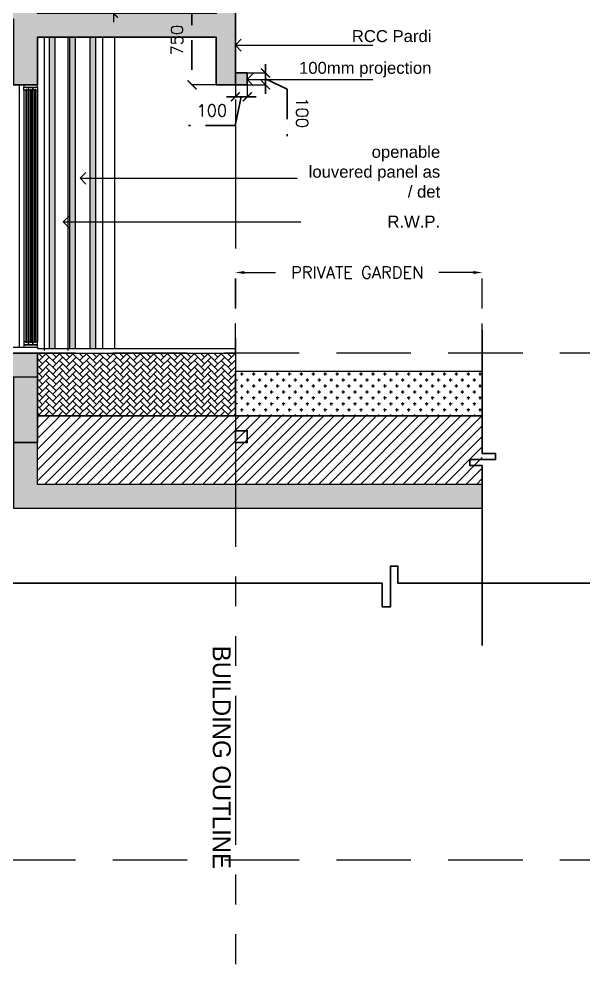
# Model space of a CAD drawing. Header units: millimetres. Extents: x 1066295 to 1300022, y -5734212 to -5454663.
# Drawn here: x 1160441 to 1165179, y -5552165 to -5544191 of the extents above; entities that cross this region are included whole.
import ezdxf

# ---------------------------------------------------------------- set-up
doc = ezdxf.new("R2010")
doc.units = ezdxf.units.MM
doc.header["$LTSCALE"] = 1000
doc.header["$MEASUREMENT"] = 0
for name, pattern in [('AUDIT_D_120904163729-0', [0]), ('T9_PROFILE SECTIONS$0$( Hidden )', [0.375, 0.25, -0.125]), ('T9_PROFILE SECTIONS$0$AUDIT_D_120904163729-0', [0]), ('T9_PROFILE SECTIONS$0$HIDDEN', [0.375, 0.25, -0.125]), ('T9_PROFILE SECTIONS$0$HIDDEN2', [0.1875, 0.125, -0.0625]), ('T9_PROFILE SECTIONS$0$PHANTOM2', [1.25, 0.625, -0.125, 0.125, -0.125, 0.125, -0.125]), ('T9_PROFILE SECTIONS$0$T10(T7 IS SIMILAR BUT MIRROR) - DIMENSION & TEXTING$0$HIDDEN', [0.375, 0.25, -0.125]), ('T9_PROFILE SECTIONS$0$T8_PROFILE SECTIONS$0$HIDDEN', [0.375, 0.25, -0.125])]:
    doc.linetypes.add(name, pattern=pattern)
doc.layers.get('0').update_dxf_attribs({"linetype": 'AUDIT_D_120904163729-0'})
for name, color, linetype in [('T9_PROFILE SECTIONS$0$A-BUILDING LINE TURNS HERE', 252, 'T9_PROFILE SECTIONS$0$PHANTOM2'), ('T9_PROFILE SECTIONS$0$a-ele', 8, 'Continuous'), ('T9_PROFILE SECTIONS$0$a-rcc', 3, 'Continuous'), ('T9_PROFILE SECTIONS$0$A-SUNK SLAB', 251, 'T9_PROFILE SECTIONS$0$AUDIT_D_120904163729-0'), ('T9_PROFILE SECTIONS$0$A-WALL HATCH', 8, 'Continuous'), ('T9_PROFILE SECTIONS$0$a-window', 5, 'Continuous'), ('T9_PROFILE SECTIONS$0$Elev 01', 8, 'Continuous'), ('T9_PROFILE SECTIONS$0$ELEV 5', 8, 'Continuous'), ('T9_PROFILE SECTIONS$0$F.F.L', 36, 'Continuous'), ('T9_PROFILE SECTIONS$0$HATCH', 8, 'Continuous'), ('T9_PROFILE SECTIONS$0$HATCH 150', 8, 'Continuous'), ('T9_PROFILE SECTIONS$0$Leader', 2, 'T9_PROFILE SECTIONS$0$AUDIT_D_120904163729-0'), ('T9_PROFILE SECTIONS$0$LEVEL', 7, 'Continuous'), ('T9_PROFILE SECTIONS$0$T10(T7 IS SIMILAR BUT MIRROR) - DIMENSION & TEXTING$0$A-DIMENSIONS', 2, 'T9_PROFILE SECTIONS$0$T10(T7 IS SIMILAR BUT MIRROR) - DIMENSION & TEXTING$0$HIDDEN')]:
    doc.layers.add(name, color=color, linetype=linetype)
for name, color, linetype, lineweight in [('T9_PROFILE SECTIONS$0$A-DIMENSION', 2, 'Continuous', 35), ('T9_PROFILE SECTIONS$0$A-SLAB', 3, 'Continuous', 35), ('T9_PROFILE SECTIONS$0$a-Text', 4, 'Continuous', 0), ('T9_PROFILE SECTIONS$0$R0-18-10-2014-T1-1st Podium Floor Plan$0$Text', 7, 'Continuous', 0), ('T9_PROFILE SECTIONS$0$T8_PROFILE SECTIONS$0$A-DIMENSION', 2, 'Continuous', 35), ('T9_PROFILE SECTIONS$0$T8_PROFILE SECTIONS$0$A-SLAB', 3, 'Continuous', 35)]:
    doc.layers.add(name, color=color, linetype=linetype, lineweight=lineweight)
doc.styles.add('T9_PROFILE SECTIONS$0$ARIAL ARROW', font='arial.ttf')
doc.styles.add('T9_PROFILE SECTIONS$0$Romans 1', font='romans.shx', dxfattribs={"height": 100})
doc.styles.add('T9_PROFILE SECTIONS$0$STANDARD', font='GOTHIC.TTF')
doc.styles.add('T9_PROFILE SECTIONS$0$T8_PROFILE SECTIONS$0$Romans 1', font='romans.shx', dxfattribs={"height": 100})
doc.dimstyles.new('T9_PROFILE SECTIONS$0$ALPINE S', dxfattribs={"dimscale": 0, "dimtxt": 100, "dimasz": 75, "dimexe": 0, "dimexo": 0, "dimgap": 75, "dimtad": 1, "dimdec": 0, "dimzin": 0, "dimdsep": 46, "dimtxsty": 'T9_PROFILE SECTIONS$0$Romans 1', "dimblk": 'T9_PROFILE SECTIONS$0$_ArchTick', "dimcen": 0.09, "dimclrd": 256, "dimclre": 256, "dimclrt": 7, "dimadec": 0, "dimazin": 0, "dimtfac": 1, "dimtdec": 0, "dimtofl": 0, "dimtmove": 1, "dimatfit": 0, "dimldrblk": 'T9_PROFILE SECTIONS$0$_Open90', "dimfxl": 1, "dimtolj": 1, "dimtzin": 0, "dimarcsym": 0})
doc.dimstyles.new('T9_PROFILE SECTIONS$0$T8_PROFILE SECTIONS$0$ALPINE S', dxfattribs={"dimscale": 0, "dimtxt": 100, "dimasz": 75, "dimexe": 0, "dimexo": 0, "dimgap": 75, "dimtad": 1, "dimdec": 0, "dimzin": 0, "dimdsep": 46, "dimtxsty": 'T9_PROFILE SECTIONS$0$T8_PROFILE SECTIONS$0$Romans 1', "dimblk": 'T9_PROFILE SECTIONS$0$T8_PROFILE SECTIONS$0$_ArchTick', "dimcen": 0.09, "dimclrd": 256, "dimclre": 256, "dimclrt": 7, "dimadec": 0, "dimazin": 0, "dimtfac": 1, "dimtdec": 0, "dimtofl": 0, "dimtmove": 1, "dimatfit": 0, "dimldrblk": 'T9_PROFILE SECTIONS$0$T8_PROFILE SECTIONS$0$_Open90', "dimfxl": 1, "dimtolj": 1, "dimtzin": 0, "dimarcsym": 0})

# ---------------------------------------------------------------- blocks, each defined once
blk = doc.blocks.new('*D845')
at = {"layer": 'T9_PROFILE SECTIONS$0$Leader', "linetype": 'T9_PROFILE SECTIONS$0$( Hidden )', "lineweight": -2, "transparency": 16777216}
for p, q in [((1164000.5, -5544595.1), (1164000.5, -5543918.3)), ((1166071.1, -5544595.1), (1166071.1, -5543918.3))]:
    blk.add_line(p, q, dxfattribs=at)
at = {"layer": 'T9_PROFILE SECTIONS$0$Leader', "lineweight": -2, "transparency": 16777216}
for p, q in [((1164075.5, -5543918.3), (1164338.2, -5543918.3)), ((1165996.1, -5543918.3), (1165707.2, -5543918.3))]:
    blk.add_line(p, q, dxfattribs=at)
at = {"layer": 'T9_PROFILE SECTIONS$0$Leader', "transparency": 16777216}
for points in [[(1164075.5, -5543905.8), (1164075.5, -5543930.8), (1164000.5, -5543918.3)], [(1165996.1, -5543905.8), (1165996.1, -5543930.8), (1166071.1, -5543918.3)]]:
    blk.add_solid(points, dxfattribs=at)
at = {"layer": 'T9_PROFILE SECTIONS$0$Leader', "color": 7, "transparency": 16777216, "insert": (1165022.7, -5543918.3), "char_height": 100, "attachment_point": 5, "style": 'T9_PROFILE SECTIONS$0$Romans 1'}
blk.add_mtext('\\A1;PRIVATE GARDEN', dxfattribs=at)
blk = doc.blocks.new('T9_PROFILE SECTIONS$0$window with railing')
at = {"layer": 'T9_PROFILE SECTIONS$0$a-ele'}
blk.add_lwpolyline([(-11244.9, -340863.7), (-11244.9, -338663.7)], dxfattribs=at)
at = {"layer": 'T9_PROFILE SECTIONS$0$a-window', "color": 250}
for p, q in [((-11394.9, -338708.7), (-11394.9, -340818.7)), ((-11381.6, -338708.7), (-11381.6, -340818.7)), ((-11371.6, -338708.7), (-11371.6, -340818.7))]:
    blk.add_line(p, q, dxfattribs=at)
at = {"layer": 'T9_PROFILE SECTIONS$0$a-window', "color": 1}
for p, q in [((-11357.4, -338708.7), (-11357.4, -340818.7)), ((-11319.9, -338708.7), (-11319.9, -340818.7)), ((-11319.9, -338708.7), (-11319.9, -340818.7)), ((-11282.4, -338708.7), (-11282.4, -340818.7))]:
    blk.add_line(p, q, dxfattribs=at)
at = {"layer": 'T9_PROFILE SECTIONS$0$a-window', "color": 5}
for p, q in [((-11344.1, -338708.7), (-11344.1, -340818.7)), ((-11334.1, -338708.7), (-11334.1, -340818.7)), ((-11306.6, -338708.7), (-11306.6, -340818.7)), ((-11296.6, -338708.7), (-11296.6, -340818.7))]:
    blk.add_line(p, q, dxfattribs=at)
at = {"layer": 'T9_PROFILE SECTIONS$0$a-window', "color": 4}
for points in [[(-11394.9, -338683.7), (-11394.9, -338663.7), (-11282.4, -338663.7), (-11282.4, -338683.7)], [(-11371.6, -338708.7), (-11357.4, -338708.7), (-11357.4, -338683.7), (-11394.9, -338683.7), (-11394.9, -338708.7), (-11381.6, -338708.7), (-11381.6, -338702.7), (-11371.6, -338702.7)], [(-11334.1, -338708.7), (-11319.9, -338708.7), (-11319.9, -338683.7), (-11357.4, -338683.7), (-11357.4, -338708.7), (-11344.1, -338708.7), (-11344.1, -338702.7), (-11334.1, -338702.7)], [(-11296.6, -338708.7), (-11282.4, -338708.7), (-11282.4, -338683.7), (-11319.9, -338683.7), (-11319.9, -338708.7), (-11306.6, -338708.7), (-11306.6, -338702.7), (-11296.6, -338702.7)], [(-11371.6, -340818.7), (-11357.4, -340818.7), (-11357.4, -340843.7), (-11394.9, -340843.7), (-11394.9, -340818.7), (-11381.6, -340818.7), (-11381.6, -340824.7), (-11371.6, -340824.7)], [(-11394.9, -340863.7), (-11394.9, -340843.7), (-11282.4, -340843.7), (-11282.4, -340863.7)], [(-11334.1, -340818.7), (-11319.9, -340818.7), (-11319.9, -340843.7), (-11357.4, -340843.7), (-11357.4, -340818.7), (-11344.1, -340818.7), (-11344.1, -340824.7), (-11334.1, -340824.7)], [(-11296.6, -340818.7), (-11282.4, -340818.7), (-11282.4, -340843.7), (-11319.9, -340843.7), (-11319.9, -340818.7), (-11306.6, -340818.7), (-11306.6, -340824.7), (-11296.6, -340824.7)]]:
    blk.add_lwpolyline(points, close=True, dxfattribs=at)
blk = doc.blocks.new('T9_PROFILE SECTIONS$0$_ArchTick')
at = {"color": 0, "linetype": 'ByBlock', "const_width": 0.15}
blk.add_lwpolyline([(-0.5, -0.5), (0.5, 0.5)], dxfattribs=at)
blk = doc.blocks.new('T9_PROFILE SECTIONS$0$T8_PROFILE SECTIONS$0$_ArchTick')
at = {"color": 0, "linetype": 'ByBlock', "const_width": 0.15}
blk.add_lwpolyline([(-0.5, -0.5), (0.5, 0.5)], dxfattribs=at)
blk = doc.blocks.new('*D324')
at = {"layer": 'T9_PROFILE SECTIONS$0$T8_PROFILE SECTIONS$0$A-DIMENSION', "linetype": 'T9_PROFILE SECTIONS$0$T8_PROFILE SECTIONS$0$HIDDEN', "transparency": 16777216}
for p, q in [((1197495, -5680428, 0), (1197495, -5680035.2, 0)), ((1197735.7, -5680428.8, 0), (1197735.7, -5680353.8, 0)), ((1197735.7, -5680478.8, 0), (1197495, -5680428, 0)), ((1197735.7, -5680528.8, 0), (1197735.7, -5680428.8, 0)), ((1197735.7, -5680528.8, 0), (1197735.7, -5680603.8, 0))]:
    blk.add_line(p, q, dxfattribs=at)
at = {"layer": 'T9_PROFILE SECTIONS$0$T8_PROFILE SECTIONS$0$A-DIMENSION', "linetype": 'T9_PROFILE SECTIONS$0$T8_PROFILE SECTIONS$0$HIDDEN', "lineweight": -2, "transparency": 16777216}
for p, q in [((1197835.7, -5680428.8, 0), (1197735.7, -5680428.8, 0)), ((1197835.7, -5680528.8, 0), (1197735.7, -5680528.8, 0))]:
    blk.add_line(p, q, dxfattribs=at)
at = {"layer": 'T9_PROFILE SECTIONS$0$T8_PROFILE SECTIONS$0$A-DIMENSION', "linetype": 'ByBlock', "transparency": 16777216, "xscale": 75, "yscale": 75, "zscale": 75}
for p, rotation in [((1197735.7, -5680428.8, 0), 270), ((1197735.7, -5680528.8, 0), 90.00000000000001)]:
    blk.add_blockref('T9_PROFILE SECTIONS$0$T8_PROFILE SECTIONS$0$_ArchTick', p, dxfattribs=dict(at, rotation=rotation))
at = {"layer": 'T9_PROFILE SECTIONS$0$T8_PROFILE SECTIONS$0$A-DIMENSION', "color": 7, "linetype": 'ByBlock', "transparency": 16777216, "insert": (1197620, -5680231.6, 0), "char_height": 100, "attachment_point": 5, "rotation": 270, "style": 'T9_PROFILE SECTIONS$0$T8_PROFILE SECTIONS$0$Romans 1'}
blk.add_mtext('\\A1;100', dxfattribs=at)
blk = doc.blocks.new('T9_PROFILE SECTIONS$0$T8_PROFILE SECTIONS$0$_Open90')
at = {"color": 0, "linetype": 'ByBlock', "lineweight": -2}
for p, q in [((0, 0), (-1, 0)), ((-0.5, 0.5), (0, 0)), ((0, 0), (-0.5, -0.5))]:
    blk.add_line(p, q, dxfattribs=at)
blk = doc.blocks.new('*D325')
at = {"layer": 'T9_PROFILE SECTIONS$0$T8_PROFILE SECTIONS$0$A-DIMENSION', "linetype": 'T9_PROFILE SECTIONS$0$T8_PROFILE SECTIONS$0$HIDDEN', "lineweight": -2, "transparency": 16777216}
for p, q in [((1197835.7, -5680528.8, 0), (1197835.7, -5680682, 0)), ((1197935.7, -5680528.8, 0), (1197935.7, -5680682, 0))]:
    blk.add_line(p, q, dxfattribs=at)
at = {"layer": 'T9_PROFILE SECTIONS$0$T8_PROFILE SECTIONS$0$A-DIMENSION', "linetype": 'T9_PROFILE SECTIONS$0$T8_PROFILE SECTIONS$0$HIDDEN', "transparency": 16777216}
for p, q in [((1197835.7, -5680682, 0), (1197760.7, -5680682, 0)), ((1197885.7, -5680682, 0), (1197798.7, -5680864.6, 0)), ((1197835.7, -5680682, 0), (1197935.7, -5680682, 0)), ((1197935.7, -5680682, 0), (1198010.7, -5680682, 0)), ((1197798.7, -5680864.6, 0), (1197405.8, -5680864.6, 0))]:
    blk.add_line(p, q, dxfattribs=at)
at = {"layer": 'T9_PROFILE SECTIONS$0$T8_PROFILE SECTIONS$0$A-DIMENSION', "linetype": 'ByBlock', "transparency": 16777216, "xscale": 75, "yscale": 75, "zscale": 75}
blk.add_blockref('T9_PROFILE SECTIONS$0$T8_PROFILE SECTIONS$0$_ArchTick', (1197835.7, -5680682, 0), dxfattribs=at)
at = {"layer": 'T9_PROFILE SECTIONS$0$T8_PROFILE SECTIONS$0$A-DIMENSION', "linetype": 'ByBlock', "transparency": 16777216, "xscale": 75, "yscale": 75, "zscale": 75, "rotation": 180}
blk.add_blockref('T9_PROFILE SECTIONS$0$T8_PROFILE SECTIONS$0$_ArchTick', (1197935.7, -5680682, 0), dxfattribs=at)
at = {"layer": 'T9_PROFILE SECTIONS$0$T8_PROFILE SECTIONS$0$A-DIMENSION', "color": 7, "linetype": 'ByBlock', "transparency": 16777216, "insert": (1197602.3, -5680989.6, 0), "char_height": 100, "attachment_point": 5, "rotation": 180, "style": 'T9_PROFILE SECTIONS$0$T8_PROFILE SECTIONS$0$Romans 1'}
blk.add_mtext('\\A1;100', dxfattribs=at)
blk = doc.blocks.new('*D326')
at = {"layer": 'T9_PROFILE SECTIONS$0$A-DIMENSION', "linetype": 'T9_PROFILE SECTIONS$0$HIDDEN', "lineweight": -2, "transparency": 16777216}
for p, q in [((1197835.7, -5680296.8), (1197835.7, -5680064.7)), ((1198585.7, -5680296.8), (1198585.7, -5680064.7))]:
    blk.add_line(p, q, dxfattribs=at)
at = {"layer": 'T9_PROFILE SECTIONS$0$A-DIMENSION', "linetype": 'T9_PROFILE SECTIONS$0$HIDDEN', "transparency": 16777216}
blk.add_line((1198585.7, -5680064.7), (1197835.7, -5680064.7), dxfattribs=at)
at = {"layer": 'T9_PROFILE SECTIONS$0$A-DIMENSION', "linetype": 'ByBlock', "transparency": 16777216, "xscale": 75, "yscale": 75, "zscale": 75, "rotation": 180}
blk.add_blockref('T9_PROFILE SECTIONS$0$_ArchTick', (1197835.7, -5680064.7), dxfattribs=at)
at = {"layer": 'T9_PROFILE SECTIONS$0$A-DIMENSION', "linetype": 'ByBlock', "transparency": 16777216, "xscale": 75, "yscale": 75, "zscale": 75}
blk.add_blockref('T9_PROFILE SECTIONS$0$_ArchTick', (1198585.7, -5680064.7), dxfattribs=at)
at = {"layer": 'T9_PROFILE SECTIONS$0$A-DIMENSION', "color": 7, "linetype": 'ByBlock', "transparency": 16777216, "insert": (1198210.7, -5679939.7), "char_height": 100, "attachment_point": 5, "style": 'T9_PROFILE SECTIONS$0$Romans 1'}
blk.add_mtext('\\A1;750', dxfattribs=at)
blk = doc.blocks.new('T9_PROFILE SECTIONS$0$_Open90')
at = {"color": 0, "linetype": 'ByBlock', "lineweight": -2}
for p, q in [((0, 0), (-1, 0)), ((-0.5, 0.5), (0, 0)), ((0, 0), (-0.5, -0.5))]:
    blk.add_line(p, q, dxfattribs=at)
blk = doc.blocks.new('*D328')
at = {"layer": 'T9_PROFILE SECTIONS$0$T10(T7 IS SIMILAR BUT MIRROR) - DIMENSION & TEXTING$0$A-DIMENSIONS', "lineweight": -2, "transparency": 16777216}
for p, q in [((1198435.7, -5679406.1), (1198360.7, -5679406.1)), ((1198435.7, -5679406.1), (1198585.7, -5679406.1)), ((1198510.7, -5679406.1), (1198717.3, -5679654.3)), ((1198585.7, -5679406.1), (1198660.7, -5679406.1)), ((1198717.3, -5679654.3), (1199557.8, -5679654.3))]:
    blk.add_line(p, q, dxfattribs=at)
at = {"layer": 'T9_PROFILE SECTIONS$0$T10(T7 IS SIMILAR BUT MIRROR) - DIMENSION & TEXTING$0$A-DIMENSIONS', "linetype": 'T9_PROFILE SECTIONS$0$HIDDEN', "lineweight": -2, "transparency": 16777216}
for p, q in [((1198435.7, -5679546.9), (1198435.7, -5679406.1)), ((1198585.7, -5679546.9), (1198585.7, -5679406.1))]:
    blk.add_line(p, q, dxfattribs=at)
at = {"layer": 'T9_PROFILE SECTIONS$0$T10(T7 IS SIMILAR BUT MIRROR) - DIMENSION & TEXTING$0$A-DIMENSIONS', "linetype": 'ByBlock', "lineweight": -2, "transparency": 16777216, "xscale": 75, "yscale": 75, "zscale": 75}
blk.add_blockref('T9_PROFILE SECTIONS$0$_ArchTick', (1198435.7, -5679406.1), dxfattribs=at)
at = {"layer": 'T9_PROFILE SECTIONS$0$T10(T7 IS SIMILAR BUT MIRROR) - DIMENSION & TEXTING$0$A-DIMENSIONS', "linetype": 'ByBlock', "lineweight": -2, "transparency": 16777216, "xscale": 75, "yscale": 75, "zscale": 75, "rotation": 180}
blk.add_blockref('T9_PROFILE SECTIONS$0$_ArchTick', (1198585.7, -5679406.1), dxfattribs=at)
at = {"layer": 'T9_PROFILE SECTIONS$0$T10(T7 IS SIMILAR BUT MIRROR) - DIMENSION & TEXTING$0$A-DIMENSIONS', "color": 7, "linetype": 'ByBlock', "transparency": 16777216, "insert": (1199137.5, -5679529.3), "char_height": 100, "attachment_point": 5, "style": 'T9_PROFILE SECTIONS$0$Romans 1', "bg_fill": 3, "box_fill_scale": 1.25, "bg_fill_color": 256, "bg_fill_true_color": 13158600, "bg_fill_transparency": 0}
blk.add_mtext('\\A1;150 sunk', dxfattribs=at)
blk = doc.blocks.new('T9_PROFILE SECTIONS$0$vfd')
at = {"layer": 'T9_PROFILE SECTIONS$0$HATCH 150'}
h = blk.add_hatch(color=8, dxfattribs=at)
h.dxf.hatch_style = 1
h.paths.add_polyline_path([(1198735.7, -5680268.8), (1198585.7, -5680268.8), (1198435.7, -5680268.8), (1198435.7, -5678768.8), (1198585.7, -5678768.8), (1198585.7, -5676805.5), (1198385.7, -5676805.5), (1198385.7, -5678568.8), (1197835.7, -5678568.8), (1197835.7, -5678768.8), (1198235.7, -5678768.8), (1198235.7, -5680268.8), (1197835.7, -5680268.8), (1197835.7, -5680428.8), (1198735.7, -5680428.8)])
h = blk.add_hatch(dxfattribs=at)
h.set_pattern_fill('AR-SAND', color=8, scale=10, angle=-90)
h.set_pattern_definition([(37.5, (-6115.142, 9004.649), (-0.62993358, 19.26823769), [0, -15.2, 0, -17, 0, -16.25]), (7.5, (-6115.142, 9004.649), (17.69776705, 28.22146065), [0, -8.2, 0, -13.7, 0, -5.25]), (327.5, (-6127.442, 9004.649), (31.141418618, 0.056590535), [0, -5, 0, -18, 0, -23.5]), (317.5, (-6127.442, 9004.65), (30.06126605, 8.77675565), [0, -2.5, 0, -11.8, 0, -13.5])])
h.paths.add_polyline_path([(1197935.7, -5680428.8), (1197935.7, -5680528.8), (1197835.7, -5680528.8), (1197835.7, -5680428.8)])
h.paths.add_polyline_path([(1198635.7, -5680428.8), (1198635.7, -5680528.8), (1198735.7, -5680528.8), (1198735.7, -5680428.8)])
at = {"layer": 'T9_PROFILE SECTIONS$0$A-SLAB', "linetype": 'ByBlock', "elevation": 0}
for points in [[(1198735.7, -5680268.8), (1198585.7, -5680268.8), (1198435.7, -5680268.8), (1198435.7, -5678768.8), (1198585.7, -5678768.8), (1198585.7, -5676805.5), (1198385.7, -5676805.5), (1198385.7, -5678568.8), (1197835.7, -5678568.8), (1197835.7, -5678768.8), (1198235.7, -5678768.8), (1198235.7, -5680268.8), (1197835.7, -5680268.8), (1197835.7, -5680428.8), (1198735.7, -5680428.8)], [(1197935.7, -5680428.8), (1197935.7, -5680528.8), (1197835.7, -5680528.8), (1197835.7, -5680428.8)]]:
    blk.add_lwpolyline(points, close=True, dxfattribs=at)
at = {"layer": 'T9_PROFILE SECTIONS$0$R0-18-10-2014-T1-1st Podium Floor Plan$0$Text', "char_height": 100, "width": 1133.401, "attachment_point": 9, "rotation": 270, "style": 'T9_PROFILE SECTIONS$0$ARIAL ARROW'}
for s, insert in [('100mm projection\\P  ', (1197731.5, -5682073.1, 0)), ('RCC Pardi', (1198193.2, -5682073.1, 0))]:
    blk.add_mtext(s, dxfattribs=dict(at, insert=insert))
at = {"layer": 'T9_PROFILE SECTIONS$0$A-DIMENSION', "linetype": 'ByBlock'}
dim = blk.add_linear_dim(base=(1197835.7, -5680064.7, 0), p1=(1198585.7, -5680296.8, 0), p2=(1197835.7, -5680296.8, 0), dimstyle='T9_PROFILE SECTIONS$0$ALPINE S', override={"dimscale": 1, "dimfxl": 5, "dimlwd": 65535, "dimarcsym": 1}, dxfattribs=at)
dim.commit()
dim.dimension.update_dxf_attribs({"geometry": '*D326', "text_midpoint": (1198210.7, -5679939.7, 0)})
at = {"layer": 'T9_PROFILE SECTIONS$0$T8_PROFILE SECTIONS$0$A-DIMENSION', "linetype": 'ByBlock'}
for base, p2, angle, picture, middle in [((1197735.7, -5680428.8, 0), (1197835.7, -5680428.8, 0), 270, '*D324', (1197495, -5680353, 0)), ((1197935.7, -5680682, 0), (1197935.7, -5680528.8, 0), 180, '*D325', (1197723.7, -5680864.6, 0))]:
    dim = blk.add_linear_dim(base=base, p1=(1197835.7, -5680528.8, 0), p2=p2, angle=angle, dimstyle='T9_PROFILE SECTIONS$0$T8_PROFILE SECTIONS$0$ALPINE S', override={"dimscale": 1, "dimfxl": 5, "dimlwd": 65535, "dimarcsym": 1}, dxfattribs=at)
    dim.commit()
    dim.dimension.update_dxf_attribs({"geometry": picture, "text_midpoint": middle, "dimtype": 128})
at = {"layer": 'T9_PROFILE SECTIONS$0$Leader'}
for points in [[(1198168.1, -5680428.8, 0), (1198168.1, -5680964.9, 0), (1198168.1, -5681580.6, 0)], [(1197880.9, -5680528.8, 0), (1197880.9, -5680964.9, 0), (1197880.9, -5681580.6, 0)]]:
    blk.add_leader(points, dimstyle='T9_PROFILE SECTIONS$0$ALPINE S', override={"dimscale": 1, "dimasz": 100, "dimtad": 0}, dxfattribs=at)
at = {"layer": 'T9_PROFILE SECTIONS$0$T10(T7 IS SIMILAR BUT MIRROR) - DIMENSION & TEXTING$0$A-DIMENSIONS', "linetype": 'ByBlock'}
dim = blk.add_linear_dim(base=(1198585.7, -5679406.1, 0), p1=(1198435.7, -5679546.9, 0), p2=(1198585.7, -5679546.9, 0), text='<> sunk', dimstyle='T9_PROFILE SECTIONS$0$ALPINE S', override={"dimscale": 1, "dimfxl": 5, "dimtfill": 1, "dimarcsym": 1}, dxfattribs=at)
dim.commit()
dim.dimension.update_dxf_attribs({"geometry": '*D328', "text_midpoint": (1198792.3, -5679654.3, 0), "dimtype": 128})
blk = doc.blocks.new('T9_PROFILE SECTIONS')
at = {"layer": 'T9_PROFILE SECTIONS$0$A-SUNK SLAB', "linetype": 'ByBlock'}
h = blk.add_hatch(dxfattribs=at)
h.set_pattern_fill('AR-HBONE', color=256, scale=10, angle=90)
h.set_pattern_definition([(225, (-4520144.21, -6765569.775), (-4e-14, -56.5685425), [120, -40]), (315, (-4520172.496, -6765598.06), (-4e-14, -56.5685425), [120, -40])])
h.paths.add_polyline_path([(1164000.4747, -5545120.054), (1162340.4747, -5545120.054), (1162340.4747, -5544595.054), (1164000.4747, -5544595.054)])
at = {"layer": 'T9_PROFILE SECTIONS$0$A-WALL HATCH', "linetype": 'ByBlock'}
h = blk.add_hatch(color=256, dxfattribs=at)
h.dxf.hatch_style = 1
h.paths.add_polyline_path([(1166071.1293, -5545895.054), (1166071.1293, -5545695.054), (1162340.4747, -5545695.054), (1162340.4747, -5544795.054), (1162140.4747, -5544795.054), (1162140.4747, -5545895.054)])
at = {"layer": 'T9_PROFILE SECTIONS$0$ELEV 5', "ltscale": 0.7}
h = blk.add_hatch(color=256, dxfattribs=at)
h.dxf.hatch_style = 1
h.paths.add_polyline_path([(1162829.3857, -5541945.054), (1162779.3857, -5541945.054), (1162779.3857, -5544555.054), (1162829.3857, -5544555.054)])
h.paths.add_polyline_path([(1162659.3857, -5541945.054), (1162609.3857, -5541945.054), (1162609.3857, -5544555.054), (1162659.3857, -5544555.054)])
h.paths.add_polyline_path([(1162489.3857, -5541945.054), (1162439.3857, -5541945.054), (1162439.3857, -5544555.054), (1162489.3857, -5544555.054)])
at = {"layer": 'T9_PROFILE SECTIONS$0$HATCH'}
h = blk.add_hatch(dxfattribs=at)
h.set_pattern_fill('CROSS', color=256, scale=200, angle=49.87796326, style=0)
h.set_pattern_definition([(90, (-4545540.49, -5991331.64), (-50, 50), [25, -75]), (180, (-4545527.99, -5991319.14), (-50, -50), [25, -75])])
h.paths.add_polyline_path([(1166071.1293, -5545120.054), (1166071.1293, -5544745.054), (1164000.4747, -5544745.054), (1164000.4747, -5545120.054)])
h = blk.add_hatch(dxfattribs=at)
h.set_pattern_fill('ANSI31', color=256, scale=500, style=0)
h.set_pattern_definition([(45, (39053.15, 131789.466), (-44.1941738, 44.1941738), [])])
h.paths.add_polyline_path([(1166071.1293, -5545695.054), (1166071.1293, -5545120.054), (1162340.4747, -5545120.054), (1162340.4747, -5545695.054)])
at = {"layer": 'T9_PROFILE SECTIONS$0$HATCH 150'}
h = blk.add_hatch(color=8, dxfattribs=at)
h.dxf.hatch_style = 1
h.paths.add_polyline_path([(1162340.4747, -5544745.054), (1162340.4747, -5544595.054), (1160377.1009, -5544595.054), (1160377.1009, -5544795.054), (1162140.4747, -5544795.054), (1162140.4747, -5545345.054), (1162340.4747, -5545345.054), (1162340.4747, -5544945.054)])
blk.add_line((1166071.1293, -5545120.054, -0.01), (1162340.4747, -5545120.054, -0.01))
at = {"layer": 'T9_PROFILE SECTIONS$0$a-rcc', "linetype": 'ByBlock', "elevation": -0.01}
blk.add_lwpolyline([(1166071.1293, -5545695.054), (1162340.4747, -5545695.054), (1162340.4747, -5544795.054), (1162140.4747, -5544795.054), (1162140.4747, -5545895.054), (1166071.1293, -5545895.054)], dxfattribs=at)
at = {"layer": 'T9_PROFILE SECTIONS$0$A-SLAB', "linetype": 'ByBlock', "elevation": -0.01}
blk.add_lwpolyline([(1166071.1293, -5544399.7626), (1166071.1293, -5545435.6402), (1166182.808, -5545435.6402), (1166182.808, -5545486.8729), (1165965.5673, -5545486.8729), (1165965.5673, -5545538.1056), (1166071.1293, -5545538.1056), (1166071.1293, -5547046.0561)], dxfattribs=at)
for points in [[(1162340.4747, -5544745.054), (1162340.4747, -5544745.054), (1162340.4747, -5544595.054), (1160377.1009, -5544595.054), (1160377.1009, -5544795.054), (1162140.4747, -5544795.054), (1162140.4747, -5545345.054), (1162340.4747, -5545345.054), (1162340.4747, -5544945.054), (1162340.4747, -5544945.054)], [(1164000.4747, -5545245.054), (1164100.4747, -5545245.054), (1164100.4747, -5545345.054), (1164000.4747, -5545345.054)]]:
    blk.add_lwpolyline(points, close=True, dxfattribs=at)
at = {"layer": 'T9_PROFILE SECTIONS$0$A-SUNK SLAB', "linetype": 'ByBlock', "elevation": -0.01}
blk.add_lwpolyline([(1164000.4747, -5545120.054), (1162340.4747, -5545120.054), (1162340.4747, -5544595.054), (1164000.4747, -5544595.054)], close=True, dxfattribs=at)
at = {"layer": 'T9_PROFILE SECTIONS$0$Elev 01', "linetype": 'ByBlock', "elevation": -0.01}
for points in [[(1162489.3857, -5541945.054), (1162439.3857, -5541945.054), (1162439.3857, -5544555.054), (1162489.3857, -5544555.054)], [(1162659.3857, -5541945.054), (1162609.3857, -5541945.054), (1162609.3857, -5544555.054), (1162659.3857, -5544555.054)], [(1162829.3857, -5541945.054), (1162779.3857, -5541945.054), (1162779.3857, -5544555.054), (1162829.3857, -5544555.054)]]:
    blk.add_lwpolyline(points, close=True, dxfattribs=at)
at = {"layer": 'T9_PROFILE SECTIONS$0$ELEV 5', "ltscale": 0.7}
for p, q in [((1162890.4271, -5544555.054, -0.01), (1162890.4271, -5541945.054, -0.01)), ((1162990.4747, -5544555.054, -0.01), (1162990.4747, -5541945.054, -0.01))]:
    blk.add_line(p, q, dxfattribs=at)
at = {"layer": 'T9_PROFILE SECTIONS$0$F.F.L', "linetype": 'Continuous', "ltscale": 0.1, "elevation": -0.01}
blk.add_lwpolyline([(1160377.1009, -5544545.054), (1162340.4747, -5544545.054), (1162340.4747, -5544555.054), (1164000.4747, -5544555.054)], dxfattribs=at)
at = {"layer": 'T9_PROFILE SECTIONS$0$HATCH', "elevation": -0.01}
for points in [[(1166071.1293, -5545120.054), (1164000.4747, -5545120.054), (1164000.4747, -5544745.054), (1166071.1293, -5544745.054)], [(1166071.1293, -5545695.054), (1162340.4747, -5545695.054), (1162340.4747, -5545120.054), (1166071.1293, -5545120.054)]]:
    blk.add_lwpolyline(points, dxfattribs=at)
at = {"layer": 'T9_PROFILE SECTIONS$0$LEVEL', "color": 8, "linetype": 'T9_PROFILE SECTIONS$0$HIDDEN2', "ltscale": 5}
for p, q in [((1261097.5948, -5544595.054, -0.01), (1103452.4742, -5544595.054, -0.01)), ((1261097.5948, -5548845.054, -0.01), (1103452.4742, -5548845.054, -0.01))]:
    blk.add_line(p, q, dxfattribs=at)
at = {"layer": 'T9_PROFILE SECTIONS$0$T8_PROFILE SECTIONS$0$A-SLAB', "linetype": 'ByBlock', "elevation": -0.0102}
blk.add_lwpolyline([(1170777.6222, -5546523.1551), (1165363.3527, -5546523.1551), (1165363.3527, -5546379.5556), (1165302.4056, -5546379.5556), (1165302.4056, -5546721.4418), (1165230.2588, -5546721.4418), (1165230.2588, -5546523.1551), (1159003.2347, -5546523.1551)], dxfattribs=at)
at = {"linetype": 'Continuous', "xscale": -1}
blk.add_blockref('T9_PROFILE SECTIONS$0$window with railing', (1150945.5993, -5203681.3673, -0.01), dxfattribs=at)
at = {"layer": 'T9_PROFILE SECTIONS$0$a-Text', "linetype": 'ByBlock', "insert": (1163961.1915, -5548920.3078, -0.01), "char_height": 150, "width": 4718.082943, "attachment_point": 3, "rotation": 270, "style": 'T9_PROFILE SECTIONS$0$STANDARD'}
blk.add_mtext('BUILDING OUTLINE ', dxfattribs=at)
at = {"layer": 'T9_PROFILE SECTIONS$0$R0-18-10-2014-T1-1st Podium Floor Plan$0$Text', "char_height": 100, "width": 1133.401091, "attachment_point": 9, "style": 'T9_PROFILE SECTIONS$0$ARIAL ARROW'}
for s, insert in [('openable louvered panel as / det', (1165718.2686, -5543291.5728, -0.01)), ('R.W.P.', (1165718.2686, -5543541.378, -0.01))]:
    blk.add_mtext(s, dxfattribs=dict(at, insert=insert))
at = {"layer": 'T9_PROFILE SECTIONS$0$Leader'}
dim = blk.add_linear_dim(base=(1164000.4747, -5543918.2939, -0.0201), p1=(1166071.1293, -5544595.054, -0.0201), p2=(1164000.4747, -5544595.054, -0.0201), text='PRIVATE GARDEN', dimstyle='T9_PROFILE SECTIONS$0$ALPINE S', override={"dimscale": 1, "dimtad": 0, "dimsah": 1}, dxfattribs=at)
dim.commit()
dim.dimension.update_dxf_attribs({"geometry": '*D845', "text_midpoint": (1165022.6773, -5543918.2939, -0.0201), "dimtype": 128})
for points in [[(1162698.046, -5543128.508, -0.01), (1164519.754, -5543128.508, -0.01)], [(1162557.8517, -5543494.8833, -0.01), (1164550.6159, -5543494.8833, -0.01)]]:
    blk.add_leader(points, dimstyle='T9_PROFILE SECTIONS$0$ALPINE S', override={"dimscale": 1, "dimasz": 100, "dimtad": 0, "dimclrd": 256}, dxfattribs=at)
at = {"linetype": 'ByBlock', "rotation": 90}
blk.add_blockref('T9_PROFILE SECTIONS$0$vfd', (-4516428.3571, -6740180.7874, -0.01), dxfattribs=at)
at = {"layer": 'T9_PROFILE SECTIONS$0$A-BUILDING LINE TURNS HERE', "ltscale": 2}
blk.add_line((1164000.4747, -5454967.5252, -0.01), (1164000.4747, -5549767.0759, -0.01), dxfattribs=at)
at = {"layer": 'T9_PROFILE SECTIONS$0$ELEV 5', "ltscale": 0.7}
for p, q in [((1162398.8979, -5544572.6105, 0), (1162398.8979, -5541944.8901, 0)), ((1162598.8979, -5544572.6105, 0), (1162598.8979, -5541944.8901, 0))]:
    blk.add_line(p, q, dxfattribs=at)

msp = doc.modelspace()

# ---------------------------------------------------------------- block references
at = {"linetype": 'ByBlock'}
msp.add_blockref('T9_PROFILE SECTIONS', (-1745.2, -2398.4, 0.4), dxfattribs=at)

doc.saveas('drawing.dxf')
